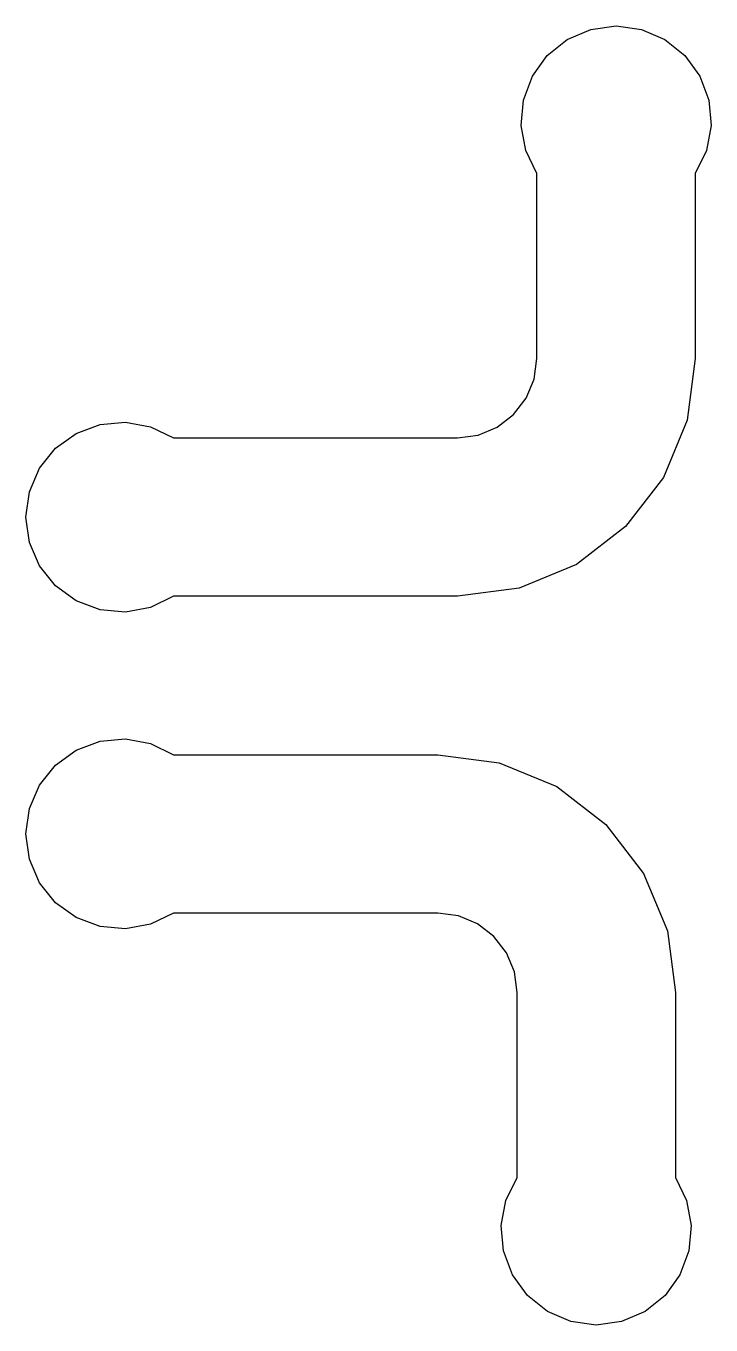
# Model space of a CAD drawing. Extents: x -0.42 to 0.44, y -0.82 to 0.82.
import ezdxf

# ---------------------------------------------------------------- set-up
doc = ezdxf.new("R2010")
doc.units = 0
doc.header["$MEASUREMENT"] = 0
doc.layers.add('L2', color=7, linetype='Continuous')

msp = doc.modelspace()

# ---------------------------------------------------------------- linework, layer by layer
at = {"layer": 'L2'}
for points in [[(0.225, 0.4), (0.225, 0.6337), (0.2109, 0.6627), (0.2051, 0.6944), (0.208, 0.7265), (0.2193, 0.7567), (0.2382, 0.7829), (0.2634, 0.803), (0.293, 0.8157), (0.325, 0.82), (0.357, 0.8157), (0.3866, 0.803), (0.4118, 0.7829), (0.4307, 0.7567), (0.442, 0.7265), (0.4449, 0.6944), (0.4391, 0.6627), (0.425, 0.6337), (0.425, 0.4), (0.4148, 0.3224), (0.3848, 0.25), (0.3371, 0.1879), (0.275, 0.1402), (0.2026, 0.1102), (0.125, 0.1), (-0.2337, 0.1), (-0.2627, 0.0859), (-0.2944, 0.0801), (-0.3265, 0.083), (-0.3567, 0.0943), (-0.3829, 0.1132), (-0.403, 0.1384), (-0.4157, 0.168), (-0.42, 0.2), (-0.4157, 0.232), (-0.403, 0.2616), (-0.3829, 0.2868), (-0.3567, 0.3057), (-0.3265, 0.317), (-0.2944, 0.3199), (-0.2627, 0.3141), (-0.2337, 0.3), (0.125, 0.3), (0.1509, 0.3034), (0.175, 0.3134), (0.1957, 0.3293), (0.2116, 0.35), (0.2216, 0.3741)], [(0.2, -0.6337), (0.2, -0.4), (0.1966, -0.3741), (0.1866, -0.35), (0.1707, -0.3293), (0.15, -0.3134), (0.1259, -0.3034), (0.1, -0.3), (-0.2337, -0.3), (-0.2627, -0.3141), (-0.2944, -0.3199), (-0.3265, -0.317), (-0.3567, -0.3057), (-0.3829, -0.2868), (-0.403, -0.2616), (-0.4157, -0.232), (-0.42, -0.2), (-0.4157, -0.168), (-0.403, -0.1384), (-0.3829, -0.1132), (-0.3567, -0.0943), (-0.3265, -0.083), (-0.2944, -0.0801), (-0.2627, -0.0859), (-0.2337, -0.1), (0.1, -0.1), (0.1776, -0.1102), (0.25, -0.1402), (0.3121, -0.1879), (0.3598, -0.25), (0.3898, -0.3224), (0.4, -0.4), (0.4, -0.6337), (0.4141, -0.6627), (0.4199, -0.6944), (0.417, -0.7265), (0.4057, -0.7567), (0.3868, -0.7829), (0.3616, -0.803), (0.332, -0.8157), (0.3, -0.82), (0.268, -0.8157), (0.2384, -0.803), (0.2132, -0.7829), (0.1943, -0.7567), (0.183, -0.7265), (0.1801, -0.6944), (0.1859, -0.6627)]]:
    msp.add_lwpolyline(points, close=True, dxfattribs=at)

doc.saveas('drawing.dxf')
